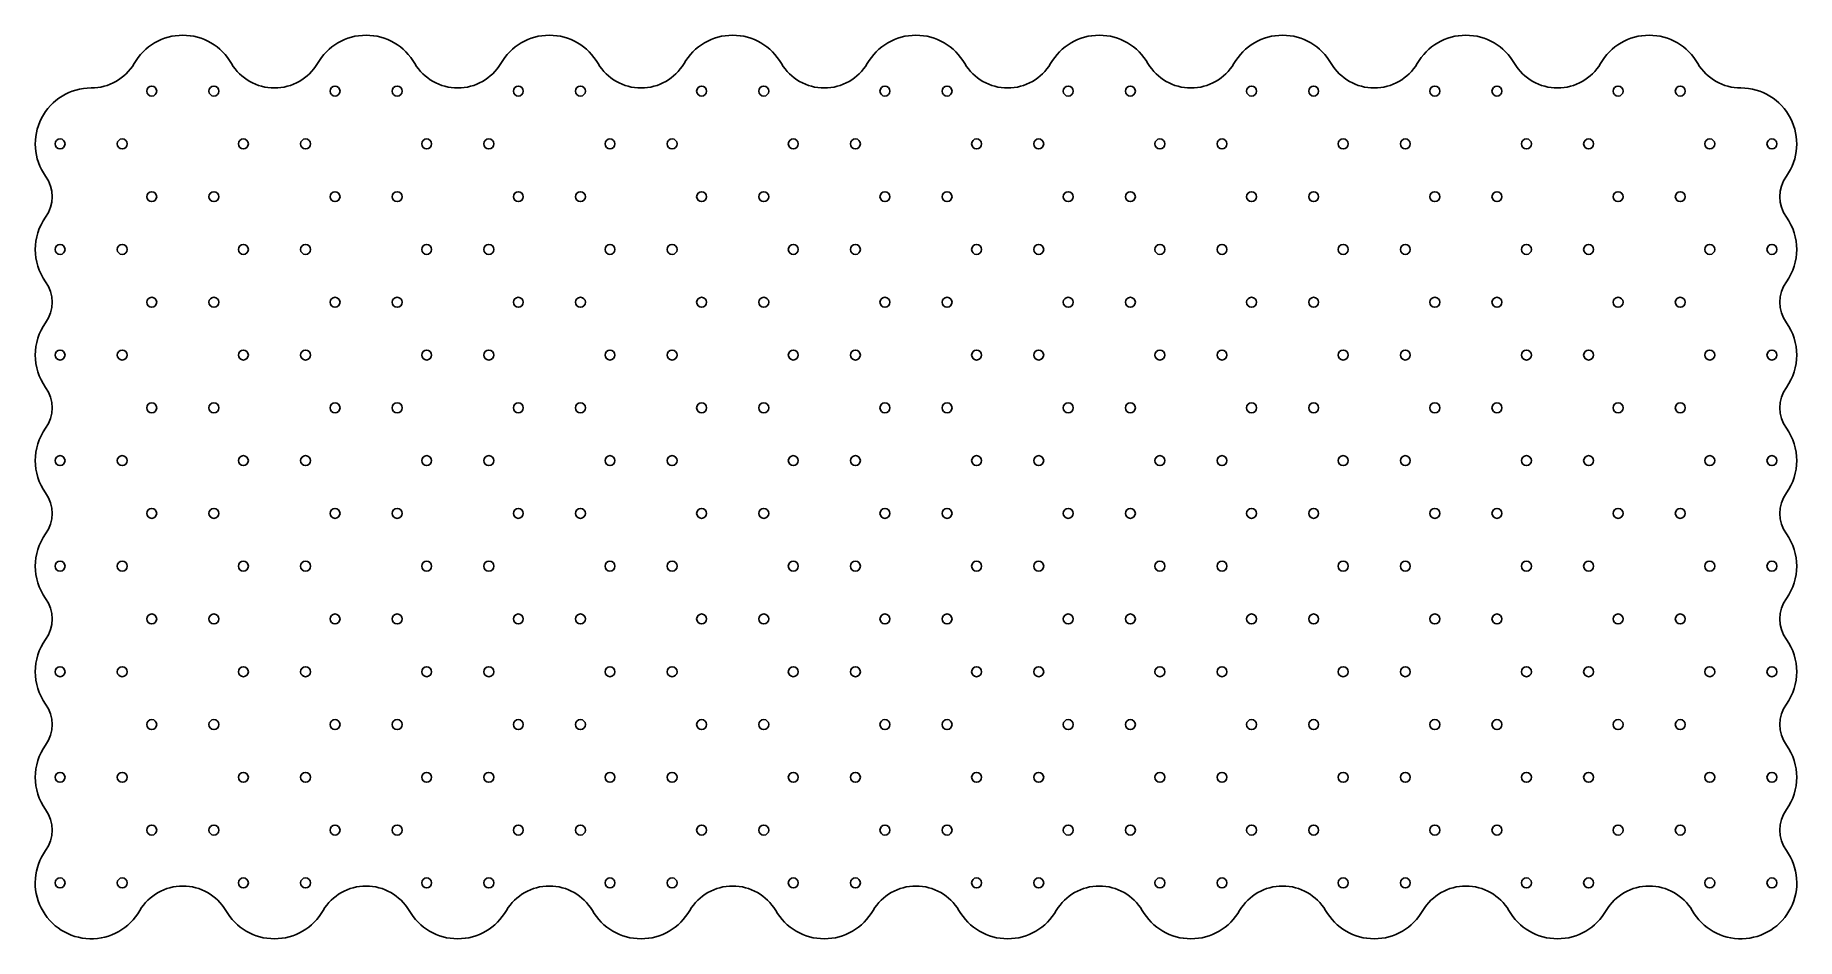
# Model space of a CAD drawing. Header units: millimetres. Extents: x -142 to 142, y 44 to 189.
import ezdxf

# ---------------------------------------------------------------- set-up
doc = ezdxf.new("R2010")
doc.units = ezdxf.units.MM

msp = doc.modelspace()

# ---------------------------------------------------------------- linework, layer by layer
at = {"color": 7, "linetype": 'Continuous', "lineweight": 25}
for centre in [(-123, 180), (-113, 180), (-93.5, 180), (-83.5, 180), (-64, 180), (-54, 180), (-34.5, 180), (-24.5, 180), (-5, 180), (5, 180), (24.5, 180), (34.5, 180), (54, 180), (64, 180), (83.5, 180), (93.5, 180), (113, 180), (123, 180), (-137.75, 171.5), (-127.75, 171.5), (-108.25, 171.5), (-98.25, 171.5), (-78.75, 171.5), (-68.75, 171.5), (-49.25, 171.5), (-39.25, 171.5), (-19.75, 171.5), (-9.75, 171.5), (9.75, 171.5), (19.75, 171.5), (39.25, 171.5), (49.25, 171.5), (68.75, 171.5), (78.75, 171.5), (98.25, 171.5), (108.25, 171.5), (127.75, 171.5), (137.75, 171.5), (-123, 163), (-113, 163), (-93.5, 163), (-83.5, 163), (-64, 163), (-54, 163), (-34.5, 163), (-24.5, 163), (-5, 163), (5, 163), (24.5, 163), (34.5, 163), (54, 163), (64, 163), (83.5, 163), (93.5, 163), (113, 163), (123, 163), (-137.75, 154.5), (-127.75, 154.5), (-108.25, 154.5), (-98.25, 154.5), (-78.75, 154.5), (-68.75, 154.5), (-49.25, 154.5), (-39.25, 154.5), (-19.75, 154.5), (-9.75, 154.5), (9.75, 154.5), (19.75, 154.5), (39.25, 154.5), (49.25, 154.5), (68.75, 154.5), (78.75, 154.5), (98.25, 154.5), (108.25, 154.5), (127.75, 154.5), (137.75, 154.5), (-123, 146), (-113, 146), (-93.5, 146), (-83.5, 146), (-64, 146), (-54, 146), (-34.5, 146), (-24.5, 146), (-5, 146), (5, 146), (24.5, 146), (34.5, 146), (54, 146), (64, 146), (83.5, 146), (93.5, 146), (113, 146), (123, 146), (-137.75, 137.5), (-127.75, 137.5), (-108.25, 137.5), (-98.25, 137.5), (-78.75, 137.5), (-68.75, 137.5), (-49.25, 137.5), (-39.25, 137.5), (-19.75, 137.5), (-9.75, 137.5), (9.75, 137.5), (19.75, 137.5), (39.25, 137.5), (49.25, 137.5), (68.75, 137.5), (78.75, 137.5), (98.25, 137.5), (108.25, 137.5), (127.75, 137.5), (137.75, 137.5), (-123, 129), (-113, 129), (-93.5, 129), (-83.5, 129), (-64, 129), (-54, 129), (-34.5, 129), (-24.5, 129), (-5, 129), (5, 129), (24.5, 129), (34.5, 129), (54, 129), (64, 129), (83.5, 129), (93.5, 129), (113, 129), (123, 129), (-137.75, 120.5), (-127.75, 120.5), (-108.25, 120.5), (-98.25, 120.5), (-78.75, 120.5), (-68.75, 120.5), (-49.25, 120.5), (-39.25, 120.5), (-19.75, 120.5), (-9.75, 120.5), (9.75, 120.5), (19.75, 120.5), (39.25, 120.5), (49.25, 120.5), (68.75, 120.5), (78.75, 120.5), (98.25, 120.5), (108.25, 120.5), (127.75, 120.5), (137.75, 120.5), (-123, 112), (-113, 112), (-93.5, 112), (-83.5, 112), (-64, 112), (-54, 112), (-34.5, 112), (-24.5, 112), (-5, 112), (5, 112), (24.5, 112), (34.5, 112), (54, 112), (64, 112), (83.5, 112), (93.5, 112), (113, 112), (123, 112), (-137.75, 103.5), (-127.75, 103.5), (-108.25, 103.5), (-98.25, 103.5), (-78.75, 103.5), (-68.75, 103.5), (-49.25, 103.5), (-39.25, 103.5), (-19.75, 103.5), (-9.75, 103.5), (9.75, 103.5), (19.75, 103.5), (39.25, 103.5), (49.25, 103.5), (68.75, 103.5), (78.75, 103.5), (98.25, 103.5), (108.25, 103.5), (127.75, 103.5), (137.75, 103.5), (-123, 95), (-113, 95), (-93.5, 95), (-83.5, 95), (-64, 95), (-54, 95), (-34.5, 95), (-24.5, 95), (-5, 95), (5, 95), (24.5, 95), (34.5, 95), (54, 95), (64, 95), (83.5, 95), (93.5, 95), (113, 95), (123, 95), (-137.75, 86.5), (-127.75, 86.5), (-108.25, 86.5), (-98.25, 86.5), (-78.75, 86.5), (-68.75, 86.5), (-49.25, 86.5), (-39.25, 86.5), (-19.75, 86.5), (-9.75, 86.5), (9.75, 86.5), (19.75, 86.5), (39.25, 86.5), (49.25, 86.5), (68.75, 86.5), (78.75, 86.5), (98.25, 86.5), (108.25, 86.5), (127.75, 86.5), (137.75, 86.5), (-123, 78), (-113, 78), (-93.5, 78), (-83.5, 78), (-64, 78), (-54, 78), (-34.5, 78), (-24.5, 78), (-5, 78), (5, 78), (24.5, 78), (34.5, 78), (54, 78), (64, 78), (83.5, 78), (93.5, 78), (113, 78), (123, 78), (-137.75, 69.5), (-127.75, 69.5), (-108.25, 69.5), (-98.25, 69.5), (-78.75, 69.5), (-68.75, 69.5), (-49.25, 69.5), (-39.25, 69.5), (-19.75, 69.5), (-9.75, 69.5), (9.75, 69.5), (19.75, 69.5), (39.25, 69.5), (49.25, 69.5), (68.75, 69.5), (78.75, 69.5), (98.25, 69.5), (108.25, 69.5), (127.75, 69.5), (137.75, 69.5), (-123, 61), (-113, 61), (-93.5, 61), (-83.5, 61), (-64, 61), (-54, 61), (-34.5, 61), (-24.5, 61), (-5, 61), (5, 61), (24.5, 61), (34.5, 61), (54, 61), (64, 61), (83.5, 61), (93.5, 61), (113, 61), (123, 61), (-137.75, 52.5), (-127.75, 52.5), (-108.25, 52.5), (-98.25, 52.5), (-78.75, 52.5), (-68.75, 52.5), (-49.25, 52.5), (-39.25, 52.5), (-19.75, 52.5), (-9.75, 52.5), (9.75, 52.5), (19.75, 52.5), (39.25, 52.5), (49.25, 52.5), (68.75, 52.5), (78.75, 52.5), (98.25, 52.5), (108.25, 52.5), (127.75, 52.5), (137.75, 52.5)]:
    msp.add_circle(centre, 0.8, dxfattribs=at)
for centre, radius, start, end in [((-118, 180), 9, 29.4837, 150.5163), ((-88.5, 180), 9, 29.4837, 150.5163), ((-59, 180), 9, 29.4837, 150.5163), ((-29.5, 180), 9, 29.4837, 150.5163), ((0, 180), 9, 29.4837, 150.5163), ((29.5, 180), 9, 29.4837, 150.5163), ((59, 180), 9, 29.4837, 150.5163), ((88.5, 180), 9, 29.4837, 150.5163), ((118, 180), 9, 29.4837, 150.5163), ((-132.75, 188.55), 8.05, 270, 329.2127), ((-103.25, 188.55), 8.05, 210.7873, 329.2127), ((-73.75, 188.55), 8.05, 210.7873, 329.2127), ((-44.25, 188.55), 8.05, 210.7873, 329.2127), ((-14.75, 188.55), 8.05, 210.7873, 329.2127), ((14.75, 188.55), 8.05, 210.7873, 329.2127), ((44.25, 188.55), 8.05, 210.7873, 329.2127), ((73.75, 188.55), 8.05, 210.7873, 329.2127), ((103.25, 188.55), 8.05, 210.7873, 329.2127), ((132.75, 188.55), 8.05, 210.7873, 270), ((-132.75, 171.5), 9, 90, 215.3162), ((132.75, 171.5), 9, 324.6838, 90), ((-144.51, 163), 5.51, 323.2675, 36.7325), ((144.51, 163), 5.51, 143.2669, 216.7317), ((-132.75, 154.5), 9, 144.6838, 215.3162), ((132.75, 154.5), 9, 324.6838, 35.3162), ((-144.51, 146), 5.51, 323.2675, 36.7325), ((144.51, 146), 5.51, 143.2675, 216.7325), ((-132.75, 137.5), 9, 144.6838, 215.3162), ((132.75, 137.5), 9, 324.6838, 35.3162), ((-144.51, 129), 5.51, 323.2675, 36.7325), ((144.51, 129), 5.51, 143.2675, 216.7325), ((-132.75, 120.5), 9, 144.6838, 215.3162), ((132.75, 120.5), 9, 324.6838, 35.3162), ((-144.51, 112), 5.51, 323.2675, 36.7325), ((144.51, 112), 5.51, 143.2675, 216.7325), ((-132.75, 103.5), 9, 144.6838, 215.3162), ((132.75, 103.5), 9, 324.6838, 35.3162), ((-144.51, 95), 5.51, 323.2675, 36.7325), ((144.51, 95), 5.51, 143.2675, 216.7325), ((-132.75, 86.5), 9, 144.6838, 215.3162), ((132.75, 86.5), 9, 324.6838, 35.3162), ((-144.51, 78), 5.51, 323.2675, 36.7325), ((144.51, 78), 5.51, 143.2675, 216.7325), ((-132.75, 69.5), 9, 144.6838, 215.3162), ((132.75, 69.5), 9, 324.6838, 35.3162), ((-144.51, 61), 5.51, 323.2675, 36.7325), ((144.51, 61), 5.51, 143.2675, 216.7325), ((-132.75, 52.5), 9, 144.6838, 330.5163), ((132.75, 52.5), 9, 209.4837, 35.3162), ((-118, 43.95), 8.05, 30.7873, 149.2127), ((-88.5, 43.95), 8.05, 30.7873, 149.2127), ((-59, 43.95), 8.05, 30.7873, 149.2127), ((-29.5, 43.95), 8.05, 30.7873, 149.2127), ((0, 43.95), 8.05, 30.7873, 149.2127), ((29.5, 43.95), 8.05, 30.7873, 149.2127), ((59, 43.95), 8.05, 30.7873, 149.2127), ((88.5, 43.95), 8.05, 30.7873, 149.2127), ((118, 43.95), 8.05, 30.7873, 149.2127), ((-103.25, 52.5), 9, 209.4837, 330.5163), ((-73.75, 52.5), 9, 209.4837, 330.5163), ((-44.25, 52.5), 9, 209.4837, 330.5163), ((-14.75, 52.5), 9, 209.4837, 330.5163), ((14.75, 52.5), 9, 209.4837, 330.5163), ((44.25, 52.5), 9, 209.4837, 330.5163), ((73.75, 52.5), 9, 209.4837, 330.5163), ((103.25, 52.5), 9, 209.4837, 330.5163)]:
    msp.add_arc(centre, radius, start, end, dxfattribs=at)

doc.saveas('drawing.dxf')
